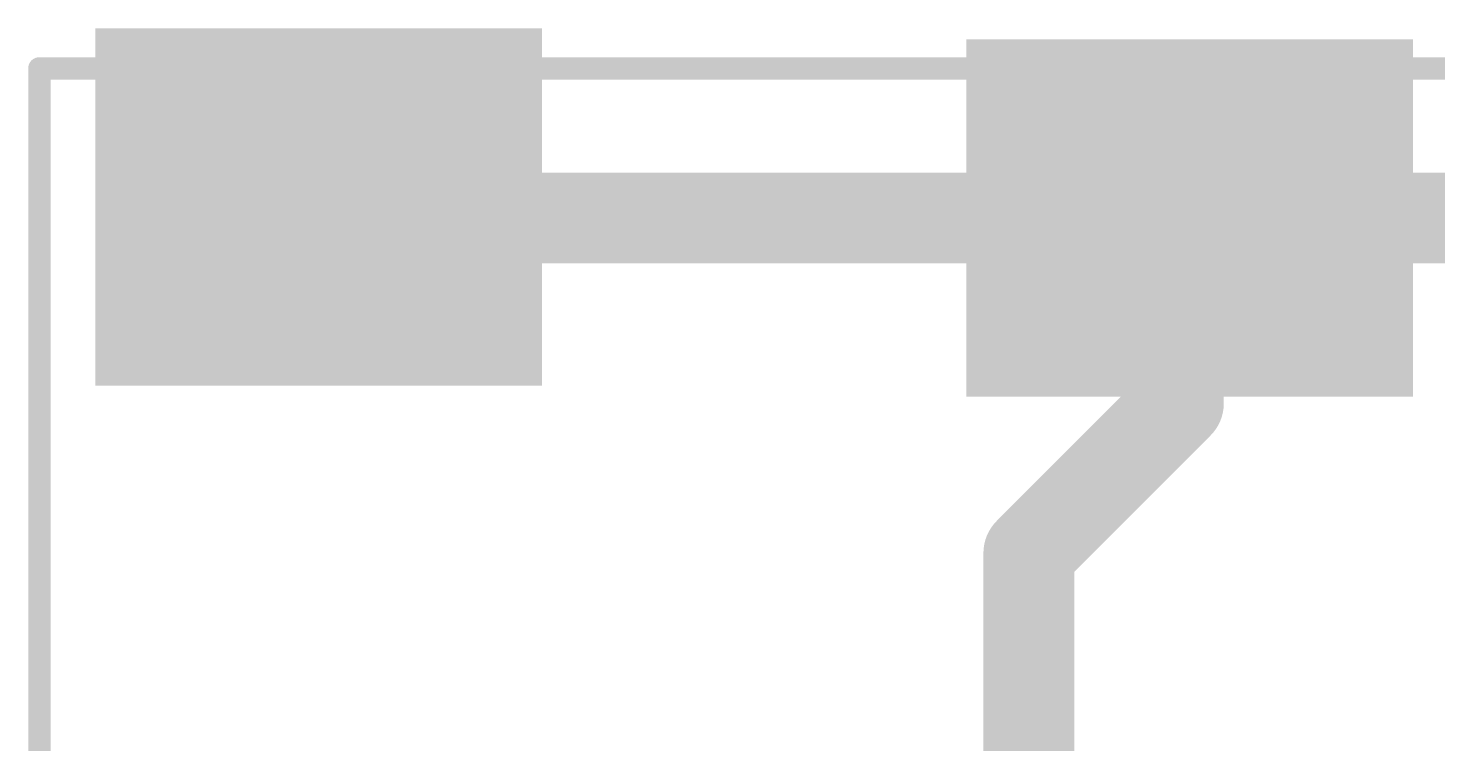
# Model space of a CAD drawing. Extents: x -94 to 81, y -32 to 34.
# Drawn here: x -19.65 to -13.34, y 15.58 to 18.78 of the extents above; entities that cross this region are included whole.
import ezdxf

# ---------------------------------------------------------------- set-up
doc = ezdxf.new("R2010")
doc.units = 0
doc.layers.add('1', color=12, linetype='CONTINUOUS')

# ---------------------------------------------------------------- blocks, each defined once
blk = doc.blocks.new('RECT')
blk.add_solid([(-0.5, -0.5), (0.5, -0.5), (-0.5, 0.5), (0.5, 0.5)])

msp = doc.modelspace()

# ---------------------------------------------------------------- linework, layer by layer
at = {"layer": '1'}
for points, const_width in [([(-19.6, 10.3), (-19.6, 18.6)], 0.1), ([(-19.6, 18.6), (2.5, 18.6)], 0.1), ([(-18.35, 17.93), (-18.35, 17.98)], 0.4064), ([(-14.45, 17.93), (-18.35, 17.93)], 0.4064), ([(-14.5, 17.88), (-14.45, 17.93)], 0.4064), ([(-14.45, 17.93), (-9.41, 17.93)], 0.4064), ([(-14.5, 17.1), (-14.5, 17.88)], 0.4064), ([(-15.17, 16.43), (-14.5, 17.1)], 0.4064), ([(-15.17, 15.16), (-15.17, 16.43)], 0.4064)]:
    msp.add_lwpolyline(points, dxfattribs=dict(at, const_width=const_width))
for points, const_width in [([(-19.575, 18.6, 1), (-19.625, 18.6)], 0.05), ([(-19.6, 18.625, 1), (-19.6, 18.575)], 0.05), ([(-18.2484, 17.98, 1), (-18.4516, 17.98)], 0.2032), ([(-18.35, 18.0316, 1), (-18.35, 17.8284)], 0.2032), ([(-14.45, 18.0316, 1), (-14.45, 17.8284)], 0.2032), ([(-14.3782, 17.8582, 1), (-14.5218, 18.0018)], 0.2032), ([(-14.45, 17.8284, 1), (-14.45, 18.0316)], 0.2032), ([(-14.3984, 17.88, 1), (-14.6016, 17.88)], 0.2032), ([(-14.5718, 17.9518, 1), (-14.4282, 17.8082)], 0.2032), ([(-18.4516, 17.93, 1), (-18.2484, 17.93)], 0.2032), ([(-14.4282, 17.0282, 1), (-14.5718, 17.1718)], 0.2032), ([(-14.6016, 17.1, 1), (-14.3984, 17.1)], 0.2032), ([(-15.0684, 16.43, 1), (-15.2716, 16.43)], 0.2032), ([(-15.2418, 16.5018, 1), (-15.0982, 16.3582)], 0.2032)]:
    msp.add_lwpolyline(points, format="xyb", dxfattribs=dict(at, const_width=const_width))

# ---------------------------------------------------------------- block references
at = {"layer": '1', "xscale": 1.6, "yscale": 2, "rotation": 270}
for p in [(-18.35, 17.98), (-14.45, 17.93)]:
    msp.add_blockref('RECT', p, dxfattribs=at)

doc.saveas('drawing.dxf')
